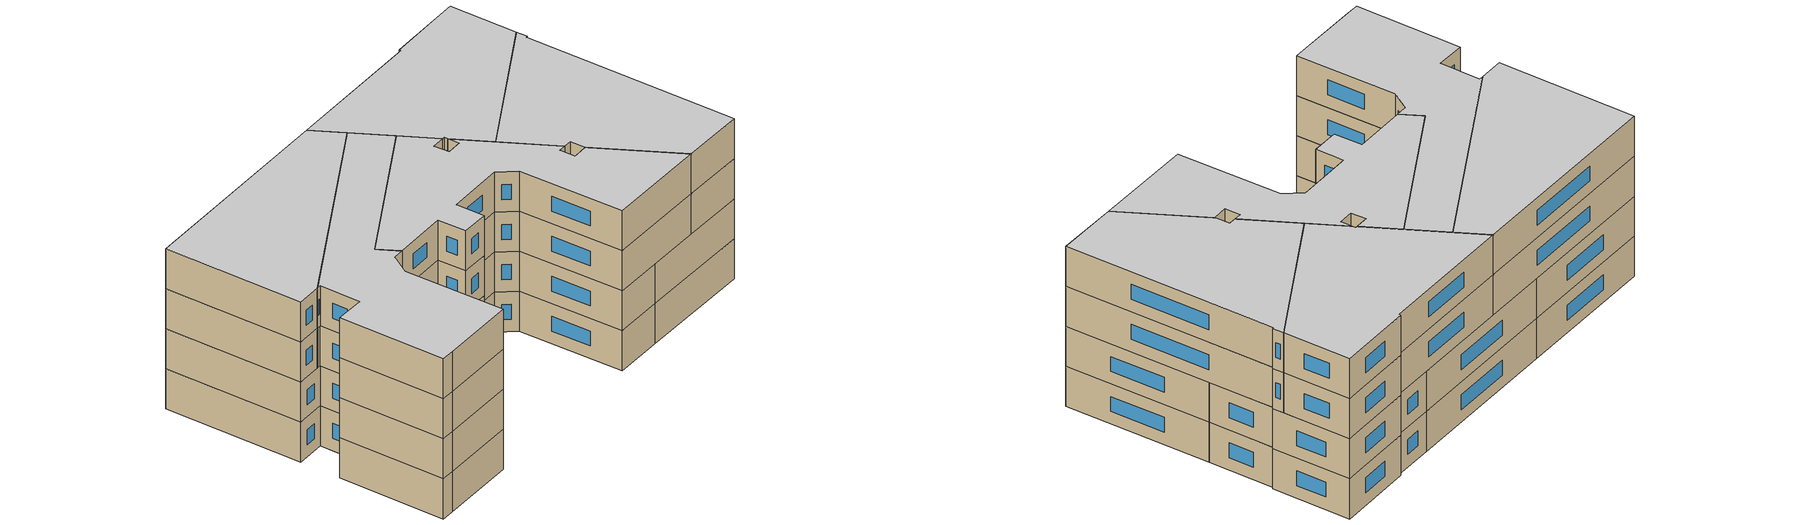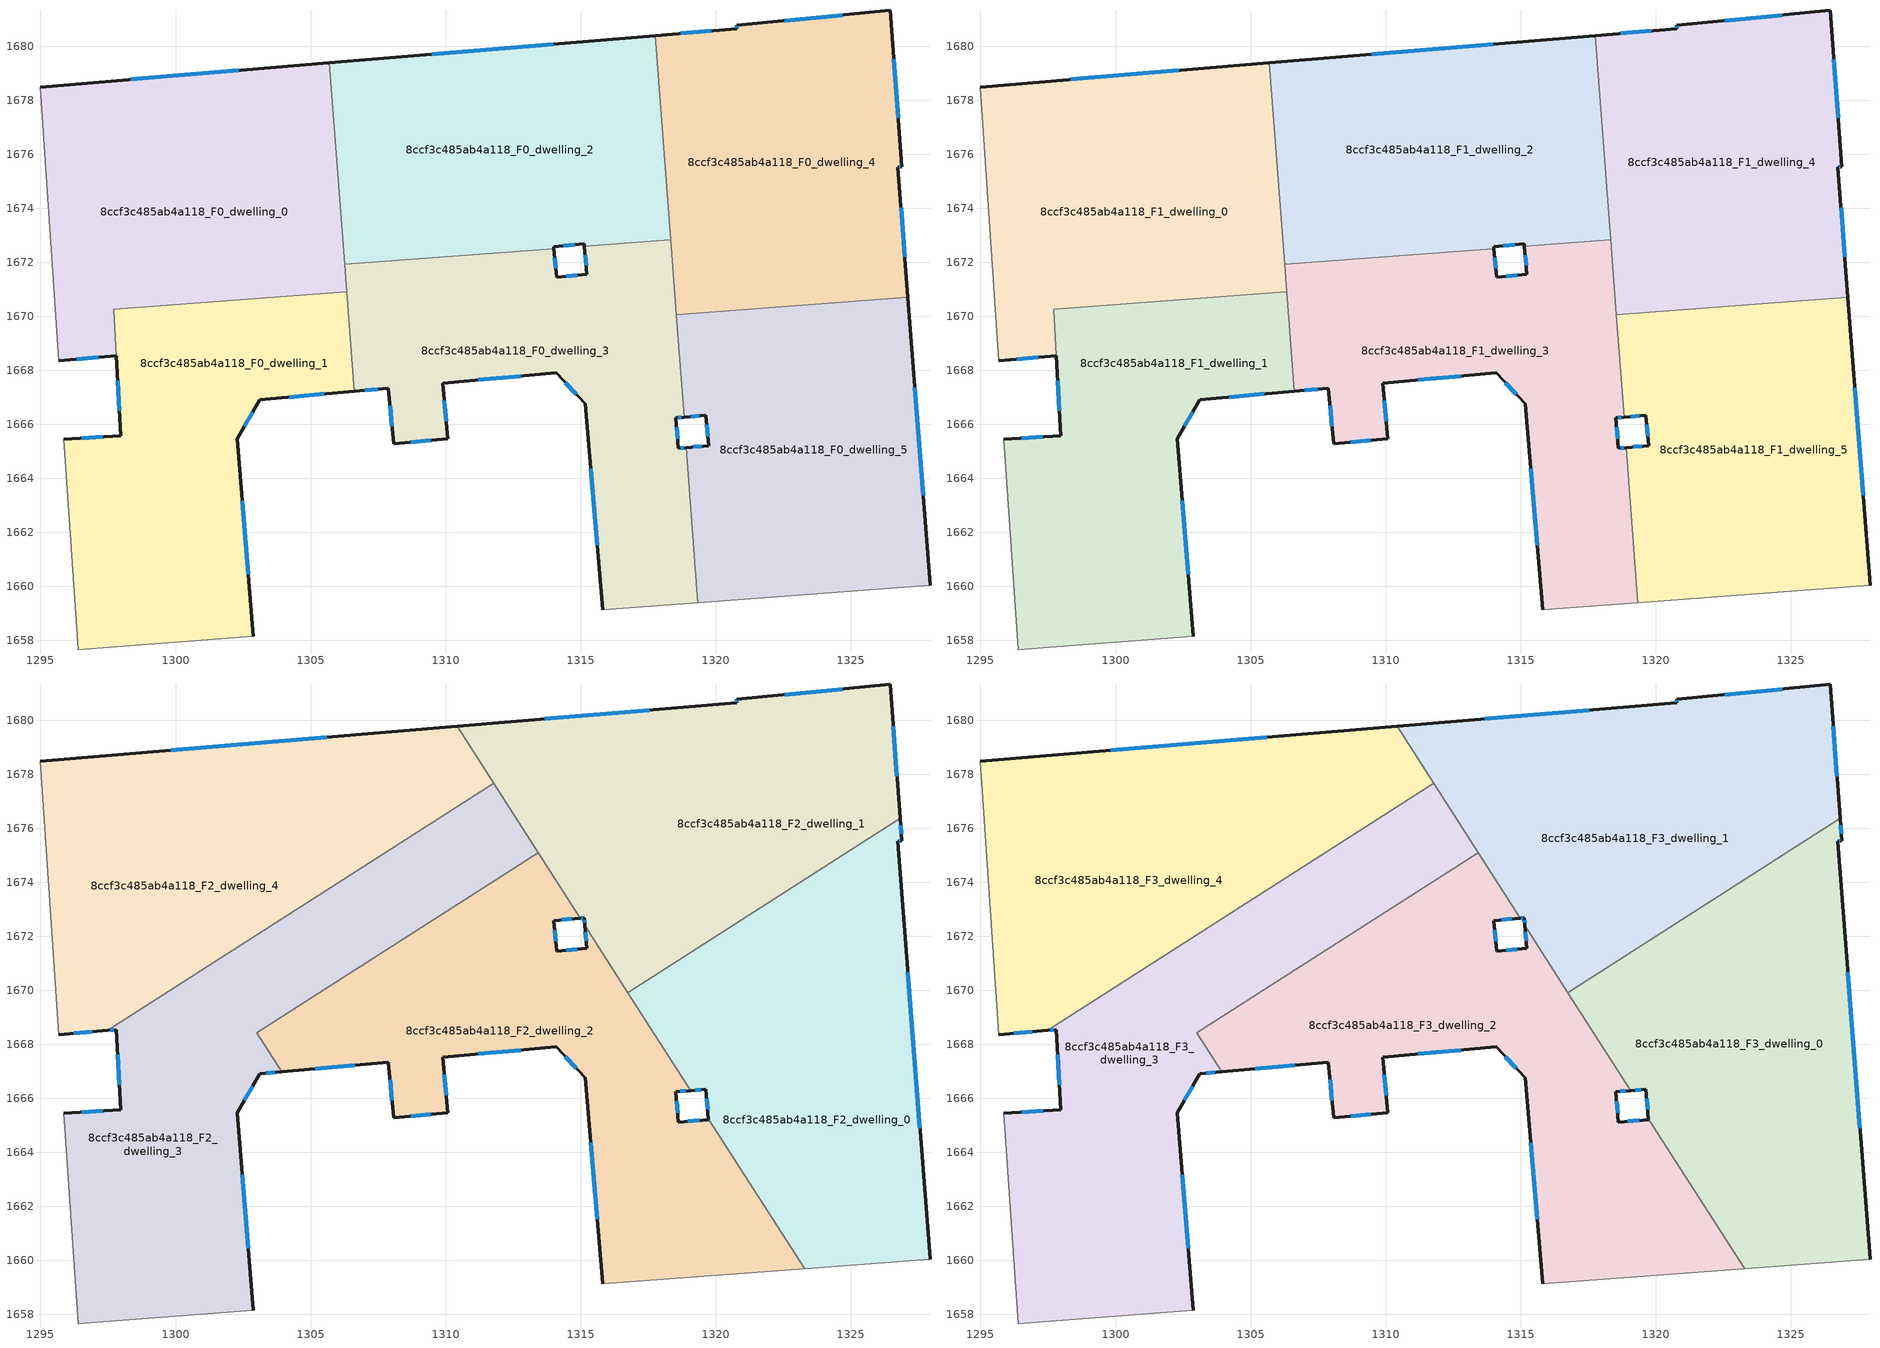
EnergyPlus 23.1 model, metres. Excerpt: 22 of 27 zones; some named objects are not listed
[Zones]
8ccf3c485ab4a118_F0_dwelling_0
 floor ground (EU_floor_Construction): 1305.7,1679.39 1306.33,1670.92 1297.7,1670.27 1297.8,1668.54 1295.67,1668.36 1294.98,1678.5 z0
 wall outside (EU_wall_Construction): 1305.7,1679.39 1294.98,1678.5 / 1295.67,1668.36 1297.8,1668.54 z0:3
 wall adiabatic (EU_wall_Construction): 1294.98,1678.5 1295.67,1668.36 z0:3
 wall to 8ccf3c485ab4a118_F0_dwelling_2 (EU_wall_Construction): 1306.26,1671.93 1305.7,1679.39 z0:3
 wall to 8ccf3c485ab4a118_F0_dwelling_1 (EU_wall_Construction): 1297.71,1670.27 1306.33,1670.92 / 1297.8,1668.54 1297.7,1670.27 z0:3
 wall to 8ccf3c485ab4a118_F0_dwelling_3 (EU_wall_Construction): 1306.33,1670.92 1306.26,1671.93 z0:3
 window (EU_Window_Construction): 1302.34,1679.11 1298.34,1678.78 / 1296.34,1668.42 1297.13,1668.49 z0.94:2.06
8ccf3c485ab4a118_F0_dwelling_1
 floor ground (EU_floor_Construction): 1306.33,1670.92 1306.61,1667.23 1303.11,1666.91 1302.29,1665.47 1302.88,1658.16 1297.33,1657.74 1296.39,1657.66 1295.86,1665.45 1297.98,1665.58 1297.7,1670.27 z0
 wall outside (EU_wall_Construction): 1302.88,1658.16 1302.29,1665.47 1303.11,1666.91 1306.61,1667.23 / 1297.8,1668.55 1297.98,1665.58 1295.86,1665.45 z0:3
 wall adiabatic (EU_wall_Construction): 1295.86,1665.45 1296.39,1657.66 1297.33,1657.74 1302.88,1658.16 z0:3
 wall to 8ccf3c485ab4a118_F0_dwelling_3 (EU_wall_Construction): 1306.61,1667.23 1306.33,1670.92 z0:3
 window (EU_Window_Construction): 1297.31,1665.54 1296.52,1665.49 / 1304.21,1667.01 1305.52,1667.13 / 1302.55,1665.92 1302.85,1666.46 / 1302.7,1660.45 1302.47,1663.18 / 1297.86,1667.61 1297.92,1666.51 z0.94:2.06
8ccf3c485ab4a118_F0_dwelling_2
 floor ground (EU_floor_Construction): 1317.76,1680.4 1318.33,1672.84 1315.14,1672.6 1315.13,1672.69 1314,1672.59 1314.01,1672.51 1306.26,1671.93 1305.7,1679.39 z0
 wall outside (EU_wall_Construction): 1314.01,1672.51 1314,1672.59 1315.13,1672.69 1315.14,1672.6 / 1317.76,1680.4 1305.7,1679.39 z0:3
 wall to 8ccf3c485ab4a118_F0_dwelling_3 (EU_wall_Construction): 1315.14,1672.6 1318.33,1672.84 / 1306.26,1671.93 1314.01,1672.51 z0:3
 wall to 8ccf3c485ab4a118_F0_dwelling_4 (EU_wall_Construction): 1318.33,1672.84 1317.76,1680.4 z0:3
 window (EU_Window_Construction): 1314.36,1672.62 1314.78,1672.65 / 1313.98,1680.08 1309.48,1679.71 z0.94:2.06
8ccf3c485ab4a118_F0_dwelling_3
 floor ground (EU_floor_Construction): 1318.33,1672.84 1318.83,1666.27 1318.52,1666.25 1318.62,1665.12 1318.91,1665.14 1319.35,1659.39 1315.83,1659.13 1315.16,1666.76 1314.11,1667.91 1309.89,1667.53 1310.08,1665.46 1308.07,1665.28 1307.89,1667.34 1306.61,1667.23 1306.26,1671.93 1314.01,1672.51 1314.11,1671.46 1315.23,1671.57 1315.14,1672.6 z0
 wall outside (EU_wall_Construction): 1315.14,1672.6 1315.23,1671.57 1314.11,1671.46 1314.01,1672.51 / 1318.91,1665.14 1318.62,1665.12 1318.52,1666.25 1318.83,1666.27 / 1306.61,1667.23 1307.89,1667.34 1308.07,1665.28 1310.08,1665.46 1309.89,1667.53 1314.11,1667.91 1315.16,1666.76 1315.83,1659.13 z0:3
 wall to 8ccf3c485ab4a118_F0_dwelling_5 (EU_wall_Construction): 1319.35,1659.39 1318.91,1665.14 / 1318.83,1666.27 1318.54,1670.06 z0:3
 wall adiabatic (EU_wall_Construction): 1315.83,1659.13 1319.35,1659.39 z0:3
 wall to 8ccf3c485ab4a118_F0_dwelling_4 (EU_wall_Construction): 1318.54,1670.06 1318.33,1672.84 z0:3
 window (EU_Window_Construction): 1314.08,1671.79 1314.04,1672.18 / 1314.88,1671.53 1314.46,1671.49 / 1315.17,1672.27 1315.2,1671.89 / 1318.62,1666.25 1318.73,1666.26 / 1318.59,1665.47 1318.55,1665.89 / 1318.82,1665.14 1318.71,1665.13 / 1315.37,1664.37 1315.62,1661.52 / 1314.44,1667.55 1314.83,1667.12 / 1311.21,1667.65 1312.79,1667.79 / 1310.02,1666.11 1309.95,1666.88 / 1308.7,1665.34 1309.45,1665.41 / 1307.94,1666.7 1308.01,1665.93 / 1307.01,1667.27 1307.49,1667.31 z0.94:2.06
8ccf3c485ab4a118_F0_dwelling_4
 floor ground (EU_floor_Construction): 1326.46,1681.33 1326.89,1675.55 1326.75,1675.53 1327.12,1670.71 1318.54,1670.06 1317.76,1680.4 1320.78,1680.65 1320.79,1680.77 z0
 wall outside (EU_wall_Construction): 1327.12,1670.71 1326.75,1675.53 1326.89,1675.55 1326.46,1681.33 1320.79,1680.77 1320.78,1680.65 1317.76,1680.4 z0:3
 wall to 8ccf3c485ab4a118_F0_dwelling_5 (EU_wall_Construction): 1318.54,1670.06 1327.12,1670.71 z0:3
 window (EU_Window_Construction): 1326.79,1675.53 1326.85,1675.54 / 1327,1672.22 1326.86,1674.02 / 1319.84,1680.57 1318.71,1680.48 / 1320.79,1680.74 1320.78,1680.69 / 1324.68,1681.16 1322.57,1680.95 / 1326.75,1677.36 1326.59,1679.52 z0.94:2.06
8ccf3c485ab4a118_F0_dwelling_5
 floor ground (EU_floor_Construction): 1327.12,1670.71 1327.94,1660.04 1319.35,1659.39 1318.91,1665.14 1319.74,1665.22 1319.64,1666.33 1318.83,1666.27 1318.54,1670.06 z0
 wall outside (EU_wall_Construction): 1318.83,1666.27 1319.64,1666.33 1319.74,1665.22 1318.91,1665.14 / 1327.94,1660.04 1327.12,1670.71 z0:3
 wall adiabatic (EU_wall_Construction): 1319.35,1659.39 1327.94,1660.04 z0:3
 window (EU_Window_Construction): 1319.48,1665.19 1319.17,1665.17 / 1319.67,1665.98 1319.71,1665.57 / 1319.08,1666.29 1319.39,1666.31 / 1327.68,1663.38 1327.38,1667.36 z0.94:2.06
8ccf3c485ab4a118_F1_dwelling_0
 floor to 8ccf3c485ab4a118_F0_dwelling_0 (EU_floor_Construction): 1305.7,1679.39 1306.33,1670.92 1297.7,1670.27 1297.8,1668.54 1295.67,1668.36 1294.98,1678.5 z3
 wall outside (EU_wall_Construction): 1305.7,1679.39 1294.98,1678.5 / 1295.67,1668.36 1297.8,1668.54 z3:6
 wall adiabatic (EU_wall_Construction): 1294.98,1678.5 1295.67,1668.36 z3:6
 wall to 8ccf3c485ab4a118_F1_dwelling_2 (EU_wall_Construction): 1306.26,1671.93 1305.7,1679.39 z3:6
 wall to 8ccf3c485ab4a118_F1_dwelling_1 (EU_wall_Construction): 1297.71,1670.27 1306.33,1670.92 / 1297.8,1668.54 1297.7,1670.27 z3:6
 wall to 8ccf3c485ab4a118_F1_dwelling_3 (EU_wall_Construction): 1306.33,1670.92 1306.26,1671.93 z3:6
 window (EU_Window_Construction): 1302.34,1679.11 1298.34,1678.78 / 1296.34,1668.42 1297.13,1668.49 z3.94:5.06
8ccf3c485ab4a118_F1_dwelling_1
 floor to 8ccf3c485ab4a118_F0_dwelling_1 (EU_floor_Construction): 1306.33,1670.92 1306.61,1667.23 1303.11,1666.91 1302.29,1665.47 1302.88,1658.16 1297.33,1657.74 1296.39,1657.66 1295.86,1665.45 1297.98,1665.58 1297.71,1670.27 z3
 wall outside (EU_wall_Construction): 1302.88,1658.16 1302.29,1665.47 1303.11,1666.91 1306.61,1667.23 / 1297.8,1668.55 1297.98,1665.58 1295.86,1665.45 z3:6
 wall adiabatic (EU_wall_Construction): 1295.86,1665.45 1296.39,1657.66 1297.33,1657.74 1302.88,1658.16 z3:6
 wall to 8ccf3c485ab4a118_F1_dwelling_3 (EU_wall_Construction): 1306.61,1667.23 1306.33,1670.92 z3:6
 window (EU_Window_Construction): 1297.31,1665.54 1296.52,1665.49 / 1304.21,1667.01 1305.52,1667.13 / 1302.55,1665.92 1302.85,1666.46 / 1302.7,1660.45 1302.47,1663.18 / 1297.86,1667.61 1297.92,1666.51 z3.94:5.06
8ccf3c485ab4a118_F1_dwelling_2
 floor to 8ccf3c485ab4a118_F0_dwelling_2 (EU_floor_Construction): 1317.76,1680.4 1318.33,1672.84 1315.14,1672.6 1315.13,1672.69 1314,1672.59 1314.01,1672.51 1306.26,1671.93 1305.7,1679.39 z3
 wall outside (EU_wall_Construction): 1314.01,1672.51 1314,1672.59 1315.13,1672.69 1315.14,1672.6 / 1317.76,1680.4 1305.7,1679.39 z3:6
 wall to 8ccf3c485ab4a118_F1_dwelling_3 (EU_wall_Construction): 1315.14,1672.6 1318.33,1672.84 / 1306.26,1671.93 1314.01,1672.51 z3:6
 wall to 8ccf3c485ab4a118_F1_dwelling_4 (EU_wall_Construction): 1318.33,1672.84 1317.76,1680.4 z3:6
 window (EU_Window_Construction): 1314.36,1672.62 1314.78,1672.65 / 1313.98,1680.08 1309.48,1679.71 z3.94:5.06
8ccf3c485ab4a118_F1_dwelling_3
 floor to 8ccf3c485ab4a118_F0_dwelling_3 (EU_floor_Construction): 1318.33,1672.84 1318.83,1666.27 1318.52,1666.25 1318.62,1665.12 1318.91,1665.14 1319.35,1659.39 1315.83,1659.13 1315.16,1666.76 1314.11,1667.91 1309.89,1667.53 1310.08,1665.46 1308.07,1665.28 1307.89,1667.34 1306.61,1667.23 1306.26,1671.93 1314.01,1672.51 1314.11,1671.46 1315.23,1671.57 1315.14,1672.6 z3
 wall outside (EU_wall_Construction): 1315.14,1672.6 1315.23,1671.57 1314.11,1671.46 1314.01,1672.51 / 1318.91,1665.14 1318.62,1665.12 1318.52,1666.25 1318.83,1666.27 / 1306.61,1667.23 1307.89,1667.34 1308.07,1665.28 1310.08,1665.46 1309.89,1667.53 1314.11,1667.91 1315.16,1666.76 1315.83,1659.13 z3:6
 wall to 8ccf3c485ab4a118_F1_dwelling_5 (EU_wall_Construction): 1319.35,1659.39 1318.91,1665.14 / 1318.83,1666.27 1318.54,1670.06 z3:6
 wall adiabatic (EU_wall_Construction): 1315.83,1659.13 1319.35,1659.39 z3:6
 wall to 8ccf3c485ab4a118_F1_dwelling_4 (EU_wall_Construction): 1318.54,1670.06 1318.33,1672.84 z3:6
 window (EU_Window_Construction): 1314.08,1671.79 1314.04,1672.18 / 1314.88,1671.53 1314.46,1671.49 / 1315.17,1672.27 1315.2,1671.89 / 1318.62,1666.25 1318.73,1666.26 / 1318.59,1665.47 1318.55,1665.89 / 1318.82,1665.14 1318.71,1665.13 / 1315.37,1664.37 1315.62,1661.52 / 1314.44,1667.55 1314.83,1667.12 / 1311.21,1667.65 1312.79,1667.79 / 1310.02,1666.11 1309.95,1666.88 / 1308.7,1665.34 1309.45,1665.41 / 1307.94,1666.7 1308.01,1665.93 / 1307.01,1667.27 1307.49,1667.31 z3.94:5.06
 ceiling adiabatic (EU_roof_Construction): 1318.79,1666.72 1318.33,1672.84 1318.47,1671.02 1316.75,1669.92 z6
8ccf3c485ab4a118_F1_dwelling_4
 floor to 8ccf3c485ab4a118_F0_dwelling_4 (EU_floor_Construction): 1326.46,1681.33 1326.89,1675.55 1326.75,1675.53 1327.12,1670.71 1318.54,1670.06 1317.76,1680.4 1320.78,1680.65 1320.79,1680.77 z3
 wall outside (EU_wall_Construction): 1327.12,1670.71 1326.75,1675.53 1326.89,1675.55 1326.46,1681.33 1320.79,1680.77 1320.78,1680.65 1317.76,1680.4 z3:6
 wall to 8ccf3c485ab4a118_F1_dwelling_5 (EU_wall_Construction): 1318.54,1670.06 1327.12,1670.71 z3:6
 window (EU_Window_Construction): 1326.79,1675.53 1326.85,1675.54 / 1327,1672.22 1326.86,1674.02 / 1319.84,1680.57 1318.71,1680.48 / 1320.79,1680.74 1320.78,1680.69 / 1324.68,1681.16 1322.57,1680.95 / 1326.75,1677.36 1326.59,1679.52 z3.94:5.06
8ccf3c485ab4a118_F1_dwelling_5
 floor to 8ccf3c485ab4a118_F0_dwelling_5 (EU_floor_Construction): 1327.12,1670.71 1327.94,1660.04 1319.35,1659.39 1318.91,1665.14 1319.74,1665.22 1319.64,1666.33 1318.83,1666.27 1318.54,1670.06 z3
 wall outside (EU_wall_Construction): 1318.83,1666.27 1319.64,1666.33 1319.74,1665.22 1318.91,1665.14 / 1327.94,1660.04 1327.12,1670.71 z3:6
 wall adiabatic (EU_wall_Construction): 1319.35,1659.39 1327.94,1660.04 z3:6
 window (EU_Window_Construction): 1319.48,1665.19 1319.17,1665.17 / 1319.67,1665.98 1319.71,1665.57 / 1319.08,1666.29 1319.39,1666.31 / 1327.68,1663.38 1327.38,1667.36 z3.94:5.06
8ccf3c485ab4a118_F2_dwelling_0
 floor to 8ccf3c485ab4a118_F1_dwelling_5 (EU_floor_Construction): 1327.12,1670.71 1327.94,1660.04 1323.29,1659.69 1319.74,1665.25 1319.64,1666.33 1319.07,1666.29 1318.79,1666.73 1318.54,1670.06 z6
 floor to 8ccf3c485ab4a118_F1_dwelling_4 (EU_floor_Construction): 1326.83,1676.37 1326.89,1675.55 1326.75,1675.53 1327.12,1670.71 1318.54,1670.06 1318.47,1671.02 z6
 floor adiabatic (EU_floor_Construction): 1318.47,1671.02 1318.79,1666.73 1316.75,1669.92 z6
 wall outside (EU_wall_Construction): 1319.07,1666.29 1319.64,1666.33 1319.74,1665.25 / 1327.94,1660.04 1326.75,1675.53 1326.89,1675.55 1326.83,1676.37 z6:9
 wall to 8ccf3c485ab4a118_F2_dwelling_1 (EU_wall_Construction): 1326.83,1676.37 1316.75,1669.92 z6:9
 wall adiabatic (EU_wall_Construction): 1323.3,1659.69 1327.94,1660.04 z6:9
 wall to 8ccf3c485ab4a118_F2_dwelling_2 (EU_wall_Construction): 1319.74,1665.25 1323.3,1659.69 / 1316.75,1669.92 1319.07,1666.29 z6:9
 window (EU_Window_Construction): 1319.67,1666 1319.71,1665.59 / 1319.25,1666.3 1319.46,1666.32 / 1326.87,1675.81 1326.85,1676.11 / 1326.79,1675.53 1326.85,1675.54 / 1327.57,1664.89 1327.12,1670.67 z6.94:8.06
8ccf3c485ab4a118_F2_dwelling_1
 floor to 8ccf3c485ab4a118_F1_dwelling_4 (EU_floor_Construction): 1326.46,1681.33 1326.83,1676.37 1318.47,1671.02 1317.76,1680.4 1320.78,1680.65 1320.79,1680.77 z6
 floor to 8ccf3c485ab4a118_F1_dwelling_2 (EU_floor_Construction): 1317.76,1680.4 1318.33,1672.84 1315.14,1672.6 1315.13,1672.69 1314.99,1672.67 1310.44,1679.79 z6
 floor to 8ccf3c485ab4a118_F1_dwelling_3 (EU_floor_Construction): 1318.33,1672.84 1318.47,1671.02 1316.75,1669.92 1315.15,1672.41 1315.14,1672.6 z6
 wall outside (EU_wall_Construction): 1314.99,1672.67 1315.13,1672.69 1315.15,1672.42 / 1326.83,1676.37 1326.46,1681.33 1320.79,1680.77 1320.78,1680.65 1310.44,1679.79 z6:9
 wall to 8ccf3c485ab4a118_F2_dwelling_3 (EU_wall_Construction): 1311.79,1677.67 1313.43,1675.1 z6:9
 wall to 8ccf3c485ab4a118_F2_dwelling_2 (EU_wall_Construction): 1315.15,1672.42 1316.75,1669.92 / 1313.44,1675.1 1314.99,1672.67 z6:9
 wall to 8ccf3c485ab4a118_F2_dwelling_4 (EU_wall_Construction): 1310.44,1679.79 1311.79,1677.67 z6:9
 window (EU_Window_Construction): 1315.03,1672.68 1315.09,1672.68 / 1317.54,1680.38 1313.68,1680.06 / 1320.79,1680.74 1320.78,1680.69 / 1324.68,1681.16 1322.57,1680.95 / 1326.71,1677.92 1326.57,1679.78 / 1315.14,1672.6 1315.15,1672.5 z6.94:8.06
8ccf3c485ab4a118_F2_dwelling_2
 floor to 8ccf3c485ab4a118_F1_dwelling_2 (EU_floor_Construction): 1313.44,1675.1 1314.99,1672.67 1314,1672.59 1314.01,1672.51 1308.77,1672.12 z6
 floor to 8ccf3c485ab4a118_F1_dwelling_3 (EU_floor_Construction): 1315.15,1672.41 1318.79,1666.72 1318.83,1666.27 1318.52,1666.25 1318.62,1665.12 1318.91,1665.14 1319.35,1659.39 1315.83,1659.13 1315.16,1666.76 1314.11,1667.91 1309.89,1667.53 1310.08,1665.46 1308.07,1665.28 1307.89,1667.34 1306.61,1667.23 1306.36,1670.57 1308.77,1672.12 1314.01,1672.51 1314.11,1671.46 1315.23,1671.57 z6
 floor to 8ccf3c485ab4a118_F1_dwelling_5 (EU_floor_Construction): 1319.74,1665.22 1319.74,1665.25 1323.29,1659.69 1319.35,1659.39 1318.91,1665.14 z6; 1318.79,1666.72 1319.07,1666.29 1318.83,1666.27 z6
 floor to 8ccf3c485ab4a118_F1_dwelling_1 (EU_floor_Construction): 1306.36,1670.57 1306.61,1667.23 1303.93,1666.99 1303,1668.43 z6
 wall outside (EU_wall_Construction): 1315.15,1672.42 1315.23,1671.57 1314.11,1671.46 1314,1672.59 1314.99,1672.67 / 1319.74,1665.25 1319.74,1665.22 1318.62,1665.12 1318.52,1666.25 1319.07,1666.29 / 1303.93,1666.99 1307.89,1667.34 1308.07,1665.28 1310.08,1665.46 1309.89,1667.53 1314.11,1667.91 1315.16,1666.76 1315.83,1659.13 z6:9
 wall adiabatic (EU_wall_Construction): 1315.83,1659.13 1323.3,1659.69 z6:9
 wall to 8ccf3c485ab4a118_F2_dwelling_3 (EU_wall_Construction): 1313.44,1675.1 1303,1668.43 1303.93,1666.99 z6:9
 window (EU_Window_Construction): 1314.31,1672.61 1314.68,1672.65 / 1314.08,1671.81 1314.04,1672.23 / 1314.88,1671.53 1314.46,1671.49 / 1315.18,1672.15 1315.21,1671.83 / 1318.69,1666.26 1318.9,1666.28 / 1318.59,1665.47 1318.55,1665.89 / 1319.39,1665.19 1318.97,1665.15 / 1315.37,1664.37 1315.62,1661.52 / 1314.44,1667.55 1314.83,1667.12 / 1311.21,1667.65 1312.79,1667.79 / 1310.02,1666.11 1309.95,1666.88 / 1308.7,1665.34 1309.45,1665.41 / 1307.94,1666.7 1308.01,1665.93 / 1305.17,1667.1 1306.64,1667.23 z6.94:8.06
8ccf3c485ab4a118_F2_dwelling_3
 floor to 8ccf3c485ab4a118_F1_dwelling_1 (EU_floor_Construction): 1306.33,1670.92 1306.36,1670.57 1303,1668.43 1303.93,1666.99 1303.11,1666.91 1302.29,1665.47 1302.88,1658.16 1297.33,1657.74 1296.39,1657.66 1295.86,1665.45 1297.98,1665.58 1297.8,1668.71 1300.56,1670.48 z6
 floor to 8ccf3c485ab4a118_F1_dwelling_0 (EU_floor_Construction): 1306.1,1674.03 1306.33,1670.92 1300.56,1670.48 z6; 1297.79,1668.71 1297.8,1668.54 1297.49,1668.52 z6
 floor to 8ccf3c485ab4a118_F1_dwelling_3 (EU_floor_Construction): 1308.77,1672.12 1306.36,1670.57 1306.26,1671.93 z6
 floor to 8ccf3c485ab4a118_F1_dwelling_2 (EU_floor_Construction): 1311.79,1677.67 1313.43,1675.1 1308.77,1672.12 1306.26,1671.93 1306.1,1674.03 z6
 wall outside (EU_wall_Construction): 1302.88,1658.16 1302.29,1665.47 1303.11,1666.91 1303.93,1666.99 / 1297.8,1668.54 1297.98,1665.58 1295.86,1665.45 / 1297.8,1668.54 1297.49,1668.52 z6:9
 wall adiabatic (EU_wall_Construction): 1295.86,1665.45 1296.39,1657.66 1297.33,1657.74 1302.88,1658.16 z6:9
 wall to 8ccf3c485ab4a118_F2_dwelling_4 (EU_wall_Construction): 1311.79,1677.67 1297.49,1668.52 z6:9
 window (EU_Window_Construction): 1303.37,1666.93 1303.67,1666.96 / 1302.55,1665.92 1302.85,1666.46 / 1302.7,1660.45 1302.47,1663.18 / 1297.31,1665.54 1296.52,1665.49 / 1297.86,1667.61 1297.92,1666.51 / 1297.71,1668.54 1297.59,1668.53 z6.94:8.06
8ccf3c485ab4a118_F2_dwelling_4
 floor to 8ccf3c485ab4a118_F1_dwelling_0 (EU_floor_Construction): 1305.7,1679.39 1306.1,1674.03 1300.56,1670.48 1297.7,1670.27 1297.79,1668.71 1297.49,1668.52 1295.67,1668.36 1294.98,1678.5 z6
 floor to 8ccf3c485ab4a118_F1_dwelling_2 (EU_floor_Construction): 1310.44,1679.79 1311.79,1677.67 1306.1,1674.03 1305.7,1679.39 z6
 floor to 8ccf3c485ab4a118_F1_dwelling_1 (EU_floor_Construction): 1300.56,1670.48 1297.8,1668.71 1297.71,1670.27 z6
 wall outside (EU_wall_Construction): 1295.67,1668.36 1297.49,1668.52 / 1310.44,1679.79 1294.98,1678.5 z6:9
 wall adiabatic (EU_wall_Construction): 1294.98,1678.5 1295.67,1668.36 z6:9
 window (EU_Window_Construction): 1296.24,1668.41 1296.92,1668.47 / 1305.59,1679.38 1299.83,1678.9 z6.94:8.06
8ccf3c485ab4a118_F3_dwelling_0
 floor to 8ccf3c485ab4a118_F2_dwelling_0 (EU_floor_Construction): 1326.83,1676.37 1326.89,1675.55 1326.75,1675.53 1327.94,1660.04 1323.3,1659.69 1319.74,1665.25 1319.64,1666.33 1319.07,1666.29 1316.75,1669.92 z9
 wall outside (EU_wall_Construction): 1319.07,1666.29 1319.64,1666.33 1319.74,1665.25 / 1327.94,1660.04 1326.75,1675.53 1326.89,1675.55 1326.83,1676.37 z9:12
 wall to 8ccf3c485ab4a118_F3_dwelling_1 (EU_wall_Construction): 1326.83,1676.37 1316.75,1669.92 z9:12
 wall adiabatic (EU_wall_Construction): 1323.3,1659.69 1327.94,1660.04 z9:12
 wall to 8ccf3c485ab4a118_F3_dwelling_2 (EU_wall_Construction): 1319.74,1665.25 1323.3,1659.69 / 1316.75,1669.92 1319.07,1666.29 z9:12
 window (EU_Window_Construction): 1319.67,1666 1319.71,1665.59 / 1319.25,1666.3 1319.46,1666.32 / 1326.87,1675.81 1326.85,1676.11 / 1326.79,1675.53 1326.85,1675.54 / 1327.57,1664.89 1327.12,1670.67 z9.94:11.06
 ceiling to 8ccf3c485ab4a118_F4_dwelling_0 (EU_floor_Construction): 1327.94,1660.04 1326.75,1675.53 1326.89,1675.55 1326.83,1676.37 1316.75,1669.92 1319.07,1666.29 1319.64,1666.33 1319.74,1665.25 1323.3,1659.69 z12
8ccf3c485ab4a118_F3_dwelling_1
 floor to 8ccf3c485ab4a118_F2_dwelling_1 (EU_floor_Construction): 1326.46,1681.33 1326.83,1676.37 1316.75,1669.92 1315.15,1672.42 1315.13,1672.69 1314.99,1672.67 1310.44,1679.79 1320.78,1680.65 1320.79,1680.77 z9
 wall outside (EU_wall_Construction): 1314.99,1672.67 1315.13,1672.69 1315.15,1672.42 / 1326.83,1676.37 1326.46,1681.33 1320.79,1680.77 1320.78,1680.65 1310.44,1679.79 z9:12
 wall to 8ccf3c485ab4a118_F3_dwelling_3 (EU_wall_Construction): 1311.79,1677.67 1313.43,1675.1 z9:12
 wall to 8ccf3c485ab4a118_F3_dwelling_2 (EU_wall_Construction): 1315.15,1672.42 1316.75,1669.92 / 1313.44,1675.1 1314.99,1672.67 z9:12
 wall to 8ccf3c485ab4a118_F3_dwelling_4 (EU_wall_Construction): 1310.44,1679.79 1311.79,1677.67 z9:12
 window (EU_Window_Construction): 1315.03,1672.68 1315.09,1672.68 / 1317.54,1680.38 1313.68,1680.06 / 1320.79,1680.74 1320.78,1680.69 / 1324.68,1681.16 1322.57,1680.95 / 1326.71,1677.92 1326.57,1679.78 / 1315.14,1672.6 1315.15,1672.5 z9.94:11.06
 ceiling to 8ccf3c485ab4a118_F4_dwelling_1 (EU_floor_Construction): 1326.83,1676.37 1326.46,1681.33 1320.79,1680.77 1320.78,1680.65 1310.44,1679.79 1314.99,1672.67 1315.13,1672.69 1315.15,1672.42 1316.75,1669.92 z12
8ccf3c485ab4a118_F3_dwelling_2
 floor to 8ccf3c485ab4a118_F2_dwelling_2 (EU_floor_Construction): 1315.15,1672.42 1319.07,1666.29 1318.52,1666.25 1318.62,1665.12 1319.74,1665.22 1319.74,1665.25 1323.3,1659.69 1315.83,1659.13 1315.16,1666.76 1314.11,1667.91 1309.89,1667.53 1310.08,1665.46 1308.07,1665.28 1307.89,1667.34 1303.93,1666.99 1303,1668.43 1313.44,1675.1 1314.99,1672.67 1314,1672.59 1314.11,1671.46 1315.23,1671.57 z9
 wall outside (EU_wall_Construction): 1315.15,1672.42 1315.23,1671.57 1314.11,1671.46 1314,1672.59 1314.99,1672.67 / 1319.74,1665.25 1319.74,1665.22 1318.62,1665.12 1318.52,1666.25 1319.07,1666.29 / 1303.93,1666.99 1307.89,1667.34 1308.07,1665.28 1310.08,1665.46 1309.89,1667.53 1314.11,1667.91 1315.16,1666.76 1315.83,1659.13 z9:12
 wall adiabatic (EU_wall_Construction): 1315.83,1659.13 1323.3,1659.69 z9:12
 wall to 8ccf3c485ab4a118_F3_dwelling_3 (EU_wall_Construction): 1313.44,1675.1 1303,1668.43 1303.93,1666.99 z9:12
 window (EU_Window_Construction): 1314.31,1672.61 1314.68,1672.65 / 1314.08,1671.81 1314.04,1672.23 / 1314.88,1671.53 1314.46,1671.49 / 1315.18,1672.15 1315.21,1671.83 / 1318.69,1666.26 1318.9,1666.28 / 1318.59,1665.47 1318.55,1665.89 / 1319.39,1665.19 1318.97,1665.15 / 1315.37,1664.37 1315.62,1661.52 / 1314.44,1667.55 1314.83,1667.12 / 1311.21,1667.65 1312.79,1667.79 / 1310.02,1666.11 1309.95,1666.88 / 1308.7,1665.34 1309.45,1665.41 / 1307.94,1666.7 1308.01,1665.93 / 1305.17,1667.1 1306.64,1667.23 z9.94:11.06
 ceiling to 8ccf3c485ab4a118_F4_dwelling_2 (EU_floor_Construction): 1323.3,1659.69 1319.74,1665.25 1319.74,1665.22 1318.62,1665.12 1318.52,1666.25 1319.07,1666.29 1315.15,1672.42 1315.23,1671.57 1314.11,1671.46 1314,1672.59 1314.99,1672.67 1313.44,1675.1 1303,1668.43 1303.93,1666.99 1307.89,1667.34 1308.07,1665.28 1310.08,1665.46 1309.89,1667.53 1314.11,1667.91 1315.16,1666.76 1315.83,1659.13 z12
8ccf3c485ab4a118_F3_dwelling_3
 floor to 8ccf3c485ab4a118_F2_dwelling_3 (EU_floor_Construction): 1311.79,1677.67 1313.44,1675.1 1303,1668.43 1303.93,1666.99 1303.11,1666.91 1302.29,1665.47 1302.88,1658.16 1297.33,1657.74 1296.39,1657.66 1295.86,1665.45 1297.98,1665.58 1297.8,1668.54 1297.49,1668.52 z9
 wall outside (EU_wall_Construction): 1302.88,1658.16 1302.29,1665.47 1303.11,1666.91 1303.93,1666.99 / 1297.49,1668.52 1297.8,1668.54 1297.98,1665.58 1295.86,1665.45 z9:12
 wall adiabatic (EU_wall_Construction): 1295.86,1665.45 1296.39,1657.66 1297.33,1657.74 1302.88,1658.16 z9:12
 wall to 8ccf3c485ab4a118_F3_dwelling_4 (EU_wall_Construction): 1311.79,1677.67 1297.49,1668.52 z9:12
 window (EU_Window_Construction): 1303.37,1666.93 1303.67,1666.96 / 1302.55,1665.92 1302.85,1666.46 / 1302.7,1660.45 1302.47,1663.18 / 1297.31,1665.54 1296.52,1665.49 / 1297.86,1667.61 1297.92,1666.51 / 1297.59,1668.53 1297.71,1668.54 z9.94:11.06
 ceiling to 8ccf3c485ab4a118_F4_dwelling_3 (EU_floor_Construction): 1302.88,1658.16 1302.29,1665.47 1303.11,1666.91 1303.93,1666.99 1303,1668.43 1313.44,1675.1 1311.79,1677.67 1297.49,1668.52 1297.8,1668.54 1297.98,1665.58 1295.86,1665.45 1296.39,1657.66 1297.33,1657.74 z12
8ccf3c485ab4a118_F3_dwelling_4
 floor to 8ccf3c485ab4a118_F2_dwelling_4 (EU_floor_Construction): 1310.44,1679.79 1311.79,1677.67 1297.49,1668.52 1295.67,1668.36 1294.98,1678.5 z9
 wall outside (EU_wall_Construction): 1295.67,1668.36 1297.49,1668.52 / 1310.44,1679.79 1294.98,1678.5 z9:12
 wall adiabatic (EU_wall_Construction): 1294.98,1678.5 1295.67,1668.36 z9:12
 window (EU_Window_Construction): 1296.24,1668.41 1296.92,1668.47 / 1305.59,1679.38 1299.83,1678.9 z9.94:11.06
 ceiling to 8ccf3c485ab4a118_F4_dwelling_4 (EU_floor_Construction): 1311.79,1677.67 1310.44,1679.79 1294.98,1678.5 1295.67,1668.36 1297.49,1668.52 z12
[Building]
EU S2 Campaign: North Axis=0; Terrain=City; Solar Distribution=FullExterior
[Site:Location]
Vienna: Latitude=48; Longitude=16.5; Time Zone=1; Elevation=183
[SizingPeriod:WeatherFileDays]
AnnualSizingPeriod: Begin Month=1; Begin Day of Month=1; End Month=12; End Day of Month=31; Day of Week for Start Day=Monday; Use Weather File Daylight Saving Period=No; Use Weather File Rain and Snow Indicators=No
[MATERIAL]
EU_InternalMass_Material: Roughness=MediumRough; Thickness=0.1; Conductivity=1; Density=1800; Specific Heat=900; Thermal Absorptance=0.9; Solar Absorptance=0.7; Visible Absorptance=0.7
[MATERIAL:NOMASS] Roughness=MediumRough; Thermal Absorptance=0.9; Solar Absorptance=0.7; Visible Absorptance=0.7
Name | Thermal Resistance
EU_wall_NoMass | 0.914258
EU_roof_NoMass | 0.954009
EU_floor_NoMass | 1.09711
[WINDOWMATERIAL:SIMPLEGLAZINGSYSTEM]
EU_Window_SimpleGlazing: UFactor=2.09642; Solar Heat Gain Coefficient=0.65; Visible Transmittance=0.65
[CONSTRUCTION]
EU_wall_Construction: EU_wall_NoMass
EU_roof_Construction: EU_roof_NoMass
EU_floor_Construction: EU_floor_NoMass
EU_Window_Construction: EU_Window_SimpleGlazing
EU_InternalMass_Construction: EU_InternalMass_Material
[ZONE] Type=1; Multiplier=1; Ceiling Height=autocalculate; Floor Area=autocalculate; Part of Total Floor Area=Yes
Name | Volume
8ccf3c485ab4a118_F0_dwelling_0; 8ccf3c485ab4a118_F1_dwelling_0 | 284.668
8ccf3c485ab4a118_F2_dwelling_0; 8ccf3c485ab4a118_F3_dwelling_0 | 328.165
8ccf3c485ab4a118_F0_dwelling_1 | 262.244
8ccf3c485ab4a118_F1_dwelling_1 | 262.217
8ccf3c485ab4a118_F2_dwelling_1; 8ccf3c485ab4a118_F3_dwelling_1 | 328.146
8ccf3c485ab4a118_F0_dwelling_2; 8ccf3c485ab4a118_F1_dwelling_2 | 273.478
8ccf3c485ab4a118_F2_dwelling_2; 8ccf3c485ab4a118_F3_dwelling_2 | 328.177
8ccf3c485ab4a118_F0_dwelling_3; 8ccf3c485ab4a118_F1_dwelling_3 | 273.475
8ccf3c485ab4a118_F2_dwelling_3; 8ccf3c485ab4a118_F3_dwelling_3 | 328.159
8ccf3c485ab4a118_F0_dwelling_4; 8ccf3c485ab4a118_F1_dwelling_4 | 273.452
8ccf3c485ab4a118_F2_dwelling_4; 8ccf3c485ab4a118_F3_dwelling_4 | 328.148
8ccf3c485ab4a118_F0_dwelling_5; 8ccf3c485ab4a118_F1_dwelling_5 | 273.461
[INTERNALMASS] Construction=EU_InternalMass_Construction
Name | Zone or ZoneList | Surface Area
8ccf3c485ab4a118_F0_dwelling_0_EU_InternalMass | 8ccf3c485ab4a118_F0_dwelling_0 | 94.8883
8ccf3c485ab4a118_F0_dwelling_1_EU_InternalMass | 8ccf3c485ab4a118_F0_dwelling_1 | 87.4184
8ccf3c485ab4a118_F0_dwelling_2_EU_InternalMass | 8ccf3c485ab4a118_F0_dwelling_2 | 91.1593
8ccf3c485ab4a118_F0_dwelling_3_EU_InternalMass | 8ccf3c485ab4a118_F0_dwelling_3 | 91.1577
8ccf3c485ab4a118_F0_dwelling_4_EU_InternalMass | 8ccf3c485ab4a118_F0_dwelling_4 | 91.1501
8ccf3c485ab4a118_F0_dwelling_5_EU_InternalMass | 8ccf3c485ab4a118_F0_dwelling_5 | 91.1538
8ccf3c485ab4a118_F1_dwelling_0_EU_InternalMass | 8ccf3c485ab4a118_F1_dwelling_0 | 94.8883
8ccf3c485ab4a118_F1_dwelling_1_EU_InternalMass | 8ccf3c485ab4a118_F1_dwelling_1 | 87.4184
8ccf3c485ab4a118_F1_dwelling_2_EU_InternalMass | 8ccf3c485ab4a118_F1_dwelling_2 | 91.1593
8ccf3c485ab4a118_F1_dwelling_3_EU_InternalMass | 8ccf3c485ab4a118_F1_dwelling_3 | 91.1577
8ccf3c485ab4a118_F1_dwelling_4_EU_InternalMass | 8ccf3c485ab4a118_F1_dwelling_4 | 91.1501
8ccf3c485ab4a118_F1_dwelling_5_EU_InternalMass | 8ccf3c485ab4a118_F1_dwelling_5 | 91.1538
8ccf3c485ab4a118_F2_dwelling_0_EU_InternalMass | 8ccf3c485ab4a118_F2_dwelling_0 | 109.389
8ccf3c485ab4a118_F2_dwelling_1_EU_InternalMass | 8ccf3c485ab4a118_F2_dwelling_1 | 109.381
8ccf3c485ab4a118_F2_dwelling_2_EU_InternalMass | 8ccf3c485ab4a118_F2_dwelling_2 | 109.391
8ccf3c485ab4a118_F2_dwelling_3_EU_InternalMass | 8ccf3c485ab4a118_F2_dwelling_3 | 109.386
8ccf3c485ab4a118_F2_dwelling_4_EU_InternalMass | 8ccf3c485ab4a118_F2_dwelling_4 | 109.377
8ccf3c485ab4a118_F3_dwelling_0_EU_InternalMass | 8ccf3c485ab4a118_F3_dwelling_0 | 109.389
8ccf3c485ab4a118_F3_dwelling_1_EU_InternalMass | 8ccf3c485ab4a118_F3_dwelling_1 | 109.381
8ccf3c485ab4a118_F3_dwelling_2_EU_InternalMass | 8ccf3c485ab4a118_F3_dwelling_2 | 109.391
8ccf3c485ab4a118_F3_dwelling_3_EU_InternalMass | 8ccf3c485ab4a118_F3_dwelling_3 | 109.386
8ccf3c485ab4a118_F3_dwelling_4_EU_InternalMass | 8ccf3c485ab4a118_F3_dwelling_4 | 109.377
[OTHEREQUIPMENT] Fuel Type=Electricity; Design Level Calculation Method=Watts/Area; Power per Zone Floor Area=1; Fraction Latent=0; Fraction Radiant=0; Fraction Lost=0; Carbon Dioxide Generation Rate=0; EndUse Subcategory=EU_Step8_InternalGains
Name | Zone or ZoneList or Space or SpaceList | Schedule
EU_Step8_InternalGain_8ccf3c485ab4a118_F0_dwelling_0_f000 | 8ccf3c485ab4a118_F0_dwelling_0 | EU_Step8_GainSchedule_8ccf3c485ab4a118_F0_dwelling_0_f000
EU_Step8_InternalGain_8ccf3c485ab4a118_F0_dwelling_1_f000 | 8ccf3c485ab4a118_F0_dwelling_1 | EU_Step8_GainSchedule_8ccf3c485ab4a118_F0_dwelling_1_f000
EU_Step8_InternalGain_8ccf3c485ab4a118_F0_dwelling_2_f000 | 8ccf3c485ab4a118_F0_dwelling_2 | EU_Step8_GainSchedule_8ccf3c485ab4a118_F0_dwelling_2_f000
EU_Step8_InternalGain_8ccf3c485ab4a118_F0_dwelling_3_f000 | 8ccf3c485ab4a118_F0_dwelling_3 | EU_Step8_GainSchedule_8ccf3c485ab4a118_F0_dwelling_3_f000
EU_Step8_InternalGain_8ccf3c485ab4a118_F0_dwelling_4_f000 | 8ccf3c485ab4a118_F0_dwelling_4 | EU_Step8_GainSchedule_8ccf3c485ab4a118_F0_dwelling_4_f000
EU_Step8_InternalGain_8ccf3c485ab4a118_F0_dwelling_5_f000 | 8ccf3c485ab4a118_F0_dwelling_5 | EU_Step8_GainSchedule_8ccf3c485ab4a118_F0_dwelling_5_f000
EU_Step8_InternalGain_8ccf3c485ab4a118_F1_dwelling_0_f000 | 8ccf3c485ab4a118_F1_dwelling_0 | EU_Step8_GainSchedule_8ccf3c485ab4a118_F1_dwelling_0_f000
EU_Step8_InternalGain_8ccf3c485ab4a118_F1_dwelling_1_f000 | 8ccf3c485ab4a118_F1_dwelling_1 | EU_Step8_GainSchedule_8ccf3c485ab4a118_F1_dwelling_1_f000
EU_Step8_InternalGain_8ccf3c485ab4a118_F1_dwelling_2_f000 | 8ccf3c485ab4a118_F1_dwelling_2 | EU_Step8_GainSchedule_8ccf3c485ab4a118_F1_dwelling_2_f000
EU_Step8_InternalGain_8ccf3c485ab4a118_F1_dwelling_3_f000 | 8ccf3c485ab4a118_F1_dwelling_3 | EU_Step8_GainSchedule_8ccf3c485ab4a118_F1_dwelling_3_f000
EU_Step8_InternalGain_8ccf3c485ab4a118_F1_dwelling_4_f000 | 8ccf3c485ab4a118_F1_dwelling_4 | EU_Step8_GainSchedule_8ccf3c485ab4a118_F1_dwelling_4_f000
EU_Step8_InternalGain_8ccf3c485ab4a118_F1_dwelling_5_f000 | 8ccf3c485ab4a118_F1_dwelling_5 | EU_Step8_GainSchedule_8ccf3c485ab4a118_F1_dwelling_5_f000
EU_Step8_InternalGain_8ccf3c485ab4a118_F2_dwelling_0_f000 | 8ccf3c485ab4a118_F2_dwelling_0 | EU_Step8_GainSchedule_8ccf3c485ab4a118_F2_dwelling_0_f000
EU_Step8_InternalGain_8ccf3c485ab4a118_F2_dwelling_1_f000 | 8ccf3c485ab4a118_F2_dwelling_1 | EU_Step8_GainSchedule_8ccf3c485ab4a118_F2_dwelling_1_f000
EU_Step8_InternalGain_8ccf3c485ab4a118_F2_dwelling_2_f000 | 8ccf3c485ab4a118_F2_dwelling_2 | EU_Step8_GainSchedule_8ccf3c485ab4a118_F2_dwelling_2_f000
EU_Step8_InternalGain_8ccf3c485ab4a118_F2_dwelling_3_f000 | 8ccf3c485ab4a118_F2_dwelling_3 | EU_Step8_GainSchedule_8ccf3c485ab4a118_F2_dwelling_3_f000
EU_Step8_InternalGain_8ccf3c485ab4a118_F2_dwelling_4_f000 | 8ccf3c485ab4a118_F2_dwelling_4 | EU_Step8_GainSchedule_8ccf3c485ab4a118_F2_dwelling_4_f000
EU_Step8_InternalGain_8ccf3c485ab4a118_F3_dwelling_0_f000 | 8ccf3c485ab4a118_F3_dwelling_0 | EU_Step8_GainSchedule_8ccf3c485ab4a118_F3_dwelling_0_f000
EU_Step8_InternalGain_8ccf3c485ab4a118_F3_dwelling_1_f000 | 8ccf3c485ab4a118_F3_dwelling_1 | EU_Step8_GainSchedule_8ccf3c485ab4a118_F3_dwelling_1_f000
EU_Step8_InternalGain_8ccf3c485ab4a118_F3_dwelling_2_f000 | 8ccf3c485ab4a118_F3_dwelling_2 | EU_Step8_GainSchedule_8ccf3c485ab4a118_F3_dwelling_2_f000
EU_Step8_InternalGain_8ccf3c485ab4a118_F3_dwelling_3_f000 | 8ccf3c485ab4a118_F3_dwelling_3 | EU_Step8_GainSchedule_8ccf3c485ab4a118_F3_dwelling_3_f000
EU_Step8_InternalGain_8ccf3c485ab4a118_F3_dwelling_4_f000 | 8ccf3c485ab4a118_F3_dwelling_4 | EU_Step8_GainSchedule_8ccf3c485ab4a118_F3_dwelling_4_f000
[ZONEVENTILATION:DESIGNFLOWRATE] Schedule=EU_AlwaysOn; Design Flow Rate Calculation Method=AirChanges/Hour; Air Changes per Hour=0.546891; Ventilation Type=Natural; Fan Pressure Rise=0; Fan Total Efficiency=1; Constant Term Coefficient=1; Temperature Term Coefficient=0; Velocity Term Coefficient=0; Velocity Squared Term Coefficient=0; Minimum Indoor Temperature=-100; Maximum Indoor Temperature=100; Delta Temperature=-100; Minimum Outdoor Temperature=-100; Maximum Outdoor Temperature=100; Maximum Wind Speed=40
Name | Zone or ZoneList or Space or SpaceList
EU_ConstantAir_8ccf3c485ab4a118_F0_dwelling_0 | 8ccf3c485ab4a118_F0_dwelling_0
EU_ConstantAir_8ccf3c485ab4a118_F0_dwelling_1 | 8ccf3c485ab4a118_F0_dwelling_1
EU_ConstantAir_8ccf3c485ab4a118_F0_dwelling_2 | 8ccf3c485ab4a118_F0_dwelling_2
EU_ConstantAir_8ccf3c485ab4a118_F0_dwelling_3 | 8ccf3c485ab4a118_F0_dwelling_3
EU_ConstantAir_8ccf3c485ab4a118_F0_dwelling_4 | 8ccf3c485ab4a118_F0_dwelling_4
EU_ConstantAir_8ccf3c485ab4a118_F0_dwelling_5 | 8ccf3c485ab4a118_F0_dwelling_5
EU_ConstantAir_8ccf3c485ab4a118_F1_dwelling_0 | 8ccf3c485ab4a118_F1_dwelling_0
EU_ConstantAir_8ccf3c485ab4a118_F1_dwelling_1 | 8ccf3c485ab4a118_F1_dwelling_1
EU_ConstantAir_8ccf3c485ab4a118_F1_dwelling_2 | 8ccf3c485ab4a118_F1_dwelling_2
EU_ConstantAir_8ccf3c485ab4a118_F1_dwelling_3 | 8ccf3c485ab4a118_F1_dwelling_3
EU_ConstantAir_8ccf3c485ab4a118_F1_dwelling_4 | 8ccf3c485ab4a118_F1_dwelling_4
EU_ConstantAir_8ccf3c485ab4a118_F1_dwelling_5 | 8ccf3c485ab4a118_F1_dwelling_5
EU_ConstantAir_8ccf3c485ab4a118_F2_dwelling_0 | 8ccf3c485ab4a118_F2_dwelling_0
EU_ConstantAir_8ccf3c485ab4a118_F2_dwelling_1 | 8ccf3c485ab4a118_F2_dwelling_1
EU_ConstantAir_8ccf3c485ab4a118_F2_dwelling_2 | 8ccf3c485ab4a118_F2_dwelling_2
EU_ConstantAir_8ccf3c485ab4a118_F2_dwelling_3 | 8ccf3c485ab4a118_F2_dwelling_3
EU_ConstantAir_8ccf3c485ab4a118_F2_dwelling_4 | 8ccf3c485ab4a118_F2_dwelling_4
EU_ConstantAir_8ccf3c485ab4a118_F3_dwelling_0 | 8ccf3c485ab4a118_F3_dwelling_0
EU_ConstantAir_8ccf3c485ab4a118_F3_dwelling_1 | 8ccf3c485ab4a118_F3_dwelling_1
EU_ConstantAir_8ccf3c485ab4a118_F3_dwelling_2 | 8ccf3c485ab4a118_F3_dwelling_2
EU_ConstantAir_8ccf3c485ab4a118_F3_dwelling_3 | 8ccf3c485ab4a118_F3_dwelling_3
EU_ConstantAir_8ccf3c485ab4a118_F3_dwelling_4 | 8ccf3c485ab4a118_F3_dwelling_4
[HVACTEMPLATE:THERMOSTAT] Constant Heating Setpoint=20; Constant Cooling Setpoint=50
EU_HeatOnly_8ccf3c485ab4a118_F0_dwelling_0; EU_HeatOnly_8ccf3c485ab4a118_F0_dwelling_1; EU_HeatOnly_8ccf3c485ab4a118_F0_dwelling_2; EU_HeatOnly_8ccf3c485ab4a118_F0_dwelling_3
[HVACTEMPLATE:ZONE:IDEALLOADSAIRSYSTEM] System Availability Schedule=EU_AlwaysOn; Maximum Heating Supply Air Temperature=50; Minimum Cooling Supply Air Temperature=13; Maximum Heating Supply Air Humidity Ratio=0.0156; Minimum Cooling Supply Air Humidity Ratio=0.0077; Heating Limit=NoLimit; Cooling Limit=NoLimit; Heating Availability Schedule=EU_AlwaysOn; Cooling Availability Schedule=EU_CoolingOff; Dehumidification Control Type=ConstantSensibleHeatRatio; Cooling Sensible Heat Ratio=0.7; Dehumidification Setpoint=60; Humidification Control Type=None; Humidification Setpoint=30; Outdoor Air Method=None; Outdoor Air Flow Rate per Person=0.00944; Outdoor Air Flow Rate per Zone Floor Area=0; Outdoor Air Flow Rate per Zone=0; Demand Controlled Ventilation Type=None; Outdoor Air Economizer Type=NoEconomizer; Heat Recovery Type=None; Sensible Heat Recovery Effectiveness=0.7; Latent Heat Recovery Effectiveness=0.65
Name | Template Thermostat
8ccf3c485ab4a118_F0_dwelling_0 | EU_HeatOnly_8ccf3c485ab4a118_F0_dwelling_0
8ccf3c485ab4a118_F0_dwelling_1 | EU_HeatOnly_8ccf3c485ab4a118_F0_dwelling_1
8ccf3c485ab4a118_F0_dwelling_2 | EU_HeatOnly_8ccf3c485ab4a118_F0_dwelling_2
8ccf3c485ab4a118_F0_dwelling_3 | EU_HeatOnly_8ccf3c485ab4a118_F0_dwelling_3
8ccf3c485ab4a118_F0_dwelling_4 | EU_HeatOnly_8ccf3c485ab4a118_F0_dwelling_4
8ccf3c485ab4a118_F0_dwelling_5 | EU_HeatOnly_8ccf3c485ab4a118_F0_dwelling_5
8ccf3c485ab4a118_F1_dwelling_0 | EU_HeatOnly_8ccf3c485ab4a118_F1_dwelling_0
8ccf3c485ab4a118_F1_dwelling_1 | EU_HeatOnly_8ccf3c485ab4a118_F1_dwelling_1
8ccf3c485ab4a118_F1_dwelling_2 | EU_HeatOnly_8ccf3c485ab4a118_F1_dwelling_2
8ccf3c485ab4a118_F1_dwelling_3 | EU_HeatOnly_8ccf3c485ab4a118_F1_dwelling_3
8ccf3c485ab4a118_F1_dwelling_4 | EU_HeatOnly_8ccf3c485ab4a118_F1_dwelling_4
8ccf3c485ab4a118_F1_dwelling_5 | EU_HeatOnly_8ccf3c485ab4a118_F1_dwelling_5
8ccf3c485ab4a118_F2_dwelling_0 | EU_HeatOnly_8ccf3c485ab4a118_F2_dwelling_0
8ccf3c485ab4a118_F2_dwelling_1 | EU_HeatOnly_8ccf3c485ab4a118_F2_dwelling_1
8ccf3c485ab4a118_F2_dwelling_2 | EU_HeatOnly_8ccf3c485ab4a118_F2_dwelling_2
8ccf3c485ab4a118_F2_dwelling_3 | EU_HeatOnly_8ccf3c485ab4a118_F2_dwelling_3
8ccf3c485ab4a118_F2_dwelling_4 | EU_HeatOnly_8ccf3c485ab4a118_F2_dwelling_4
8ccf3c485ab4a118_F3_dwelling_0 | EU_HeatOnly_8ccf3c485ab4a118_F3_dwelling_0
8ccf3c485ab4a118_F3_dwelling_1 | EU_HeatOnly_8ccf3c485ab4a118_F3_dwelling_1
8ccf3c485ab4a118_F3_dwelling_2 | EU_HeatOnly_8ccf3c485ab4a118_F3_dwelling_2
8ccf3c485ab4a118_F3_dwelling_3 | EU_HeatOnly_8ccf3c485ab4a118_F3_dwelling_3
8ccf3c485ab4a118_F3_dwelling_4 | EU_HeatOnly_8ccf3c485ab4a118_F3_dwelling_4
[SIZING:ZONE] Zone Cooling Design Supply Air Temperature Input Method=SupplyAirTemperature; Zone Cooling Design Supply Air Temperature=13; Zone Heating Design Supply Air Temperature Input Method=SupplyAirTemperature; Zone Heating Design Supply Air Temperature=50; Zone Cooling Design Supply Air Humidity Ratio=0.008; Zone Heating Design Supply Air Humidity Ratio=0.008; Cooling Design Air Flow Method=DesignDay; Cooling Design Air Flow Rate=0; Cooling Minimum Air Flow per Zone Floor Area=0.000762; Cooling Minimum Air Flow=0; Cooling Minimum Air Flow Fraction=0.2; Heating Design Air Flow Method=DesignDay; Heating Design Air Flow Rate=0; Heating Maximum Air Flow per Zone Floor Area=0.002032; Heating Maximum Air Flow=0.141576; Heating Maximum Air Flow Fraction=0.3; Account for Dedicated Outdoor Air System=No; Dedicated Outdoor Air System Control Strategy=NeutralSupplyAir; Dedicated Outdoor Air Low Setpoint Temperature for Design=autosize; Dedicated Outdoor Air High Setpoint Temperature for Design=autosize; Zone Load Sizing Method=Sensible Load Only No Latent Load; Zone Latent Cooling Design Supply Air Humidity Ratio Input Method=HumidityRatioDifference; Zone Cooling Design Supply Air Humidity Ratio Difference=0.005; Zone Latent Heating Design Supply Air Humidity Ratio Input Method=HumidityRatioDifference; Zone Humidification Design Supply Air Humidity Ratio Difference=0.005
8ccf3c485ab4a118_F0_dwelling_0; 8ccf3c485ab4a118_F0_dwelling_1; 8ccf3c485ab4a118_F0_dwelling_2; 8ccf3c485ab4a118_F0_dwelling_3; 8ccf3c485ab4a118_F0_dwelling_4; 8ccf3c485ab4a118_F0_dwelling_5; 8ccf3c485ab4a118_F1_dwelling_0; 8ccf3c485ab4a118_F1_dwelling_1; 8ccf3c485ab4a118_F1_dwelling_2; 8ccf3c485ab4a118_F1_dwelling_3; 8ccf3c485ab4a118_F1_dwelling_4; 8ccf3c485ab4a118_F1_dwelling_5; 8ccf3c485ab4a118_F2_dwelling_0; 8ccf3c485ab4a118_F2_dwelling_1; 8ccf3c485ab4a118_F2_dwelling_2; 8ccf3c485ab4a118_F2_dwelling_3; 8ccf3c485ab4a118_F2_dwelling_4; 8ccf3c485ab4a118_F3_dwelling_0; 8ccf3c485ab4a118_F3_dwelling_1; 8ccf3c485ab4a118_F3_dwelling_2; 8ccf3c485ab4a118_F3_dwelling_3; 8ccf3c485ab4a118_F3_dwelling_4
[SCHEDULE:CONSTANT]
Name | Hourly Value
EU_AlwaysOn | 1
EU_CoolingOff | 0
[SCHEDULE:FILE] Column Number=1; Rows to Skip at Top=0; Number of Hours of Data=8760; Column Separator=Comma; Interpolate to Timestep=No; Minutes per Item=60; Adjust Schedule for Daylight Savings=Yes
Name | File
EU_Step8_GainSchedule_8ccf3c485ab4a118_F0_dwelling_0_f000 | ../../schedules/8ccf3c485ab4a118/8ccf3c485ab4a118_F0_dwelling_0_f000_gain.csv
EU_Step8_GainSchedule_8ccf3c485ab4a118_F0_dwelling_1_f000 | ../../schedules/8ccf3c485ab4a118/8ccf3c485ab4a118_F0_dwelling_1_f000_gain.csv
EU_Step8_GainSchedule_8ccf3c485ab4a118_F0_dwelling_2_f000 | ../../schedules/8ccf3c485ab4a118/8ccf3c485ab4a118_F0_dwelling_2_f000_gain.csv
EU_Step8_GainSchedule_8ccf3c485ab4a118_F0_dwelling_3_f000 | ../../schedules/8ccf3c485ab4a118/8ccf3c485ab4a118_F0_dwelling_3_f000_gain.csv
EU_Step8_GainSchedule_8ccf3c485ab4a118_F0_dwelling_4_f000 | ../../schedules/8ccf3c485ab4a118/8ccf3c485ab4a118_F0_dwelling_4_f000_gain.csv
EU_Step8_GainSchedule_8ccf3c485ab4a118_F0_dwelling_5_f000 | ../../schedules/8ccf3c485ab4a118/8ccf3c485ab4a118_F0_dwelling_5_f000_gain.csv
EU_Step8_GainSchedule_8ccf3c485ab4a118_F1_dwelling_0_f000 | ../../schedules/8ccf3c485ab4a118/8ccf3c485ab4a118_F1_dwelling_0_f000_gain.csv
EU_Step8_GainSchedule_8ccf3c485ab4a118_F1_dwelling_1_f000 | ../../schedules/8ccf3c485ab4a118/8ccf3c485ab4a118_F1_dwelling_1_f000_gain.csv
EU_Step8_GainSchedule_8ccf3c485ab4a118_F1_dwelling_2_f000 | ../../schedules/8ccf3c485ab4a118/8ccf3c485ab4a118_F1_dwelling_2_f000_gain.csv
EU_Step8_GainSchedule_8ccf3c485ab4a118_F1_dwelling_3_f000 | ../../schedules/8ccf3c485ab4a118/8ccf3c485ab4a118_F1_dwelling_3_f000_gain.csv
EU_Step8_GainSchedule_8ccf3c485ab4a118_F1_dwelling_4_f000 | ../../schedules/8ccf3c485ab4a118/8ccf3c485ab4a118_F1_dwelling_4_f000_gain.csv
EU_Step8_GainSchedule_8ccf3c485ab4a118_F1_dwelling_5_f000 | ../../schedules/8ccf3c485ab4a118/8ccf3c485ab4a118_F1_dwelling_5_f000_gain.csv
EU_Step8_GainSchedule_8ccf3c485ab4a118_F2_dwelling_0_f000 | ../../schedules/8ccf3c485ab4a118/8ccf3c485ab4a118_F2_dwelling_0_f000_gain.csv
EU_Step8_GainSchedule_8ccf3c485ab4a118_F2_dwelling_1_f000 | ../../schedules/8ccf3c485ab4a118/8ccf3c485ab4a118_F2_dwelling_1_f000_gain.csv
EU_Step8_GainSchedule_8ccf3c485ab4a118_F2_dwelling_2_f000 | ../../schedules/8ccf3c485ab4a118/8ccf3c485ab4a118_F2_dwelling_2_f000_gain.csv
EU_Step8_GainSchedule_8ccf3c485ab4a118_F2_dwelling_3_f000 | ../../schedules/8ccf3c485ab4a118/8ccf3c485ab4a118_F2_dwelling_3_f000_gain.csv
EU_Step8_GainSchedule_8ccf3c485ab4a118_F2_dwelling_4_f000 | ../../schedules/8ccf3c485ab4a118/8ccf3c485ab4a118_F2_dwelling_4_f000_gain.csv
EU_Step8_GainSchedule_8ccf3c485ab4a118_F3_dwelling_0_f000 | ../../schedules/8ccf3c485ab4a118/8ccf3c485ab4a118_F3_dwelling_0_f000_gain.csv
EU_Step8_GainSchedule_8ccf3c485ab4a118_F3_dwelling_1_f000 | ../../schedules/8ccf3c485ab4a118/8ccf3c485ab4a118_F3_dwelling_1_f000_gain.csv
EU_Step8_GainSchedule_8ccf3c485ab4a118_F3_dwelling_2_f000 | ../../schedules/8ccf3c485ab4a118/8ccf3c485ab4a118_F3_dwelling_2_f000_gain.csv
EU_Step8_GainSchedule_8ccf3c485ab4a118_F3_dwelling_3_f000 | ../../schedules/8ccf3c485ab4a118/8ccf3c485ab4a118_F3_dwelling_3_f000_gain.csv
EU_Step8_GainSchedule_8ccf3c485ab4a118_F3_dwelling_4_f000 | ../../schedules/8ccf3c485ab4a118/8ccf3c485ab4a118_F3_dwelling_4_f000_gain.csv
